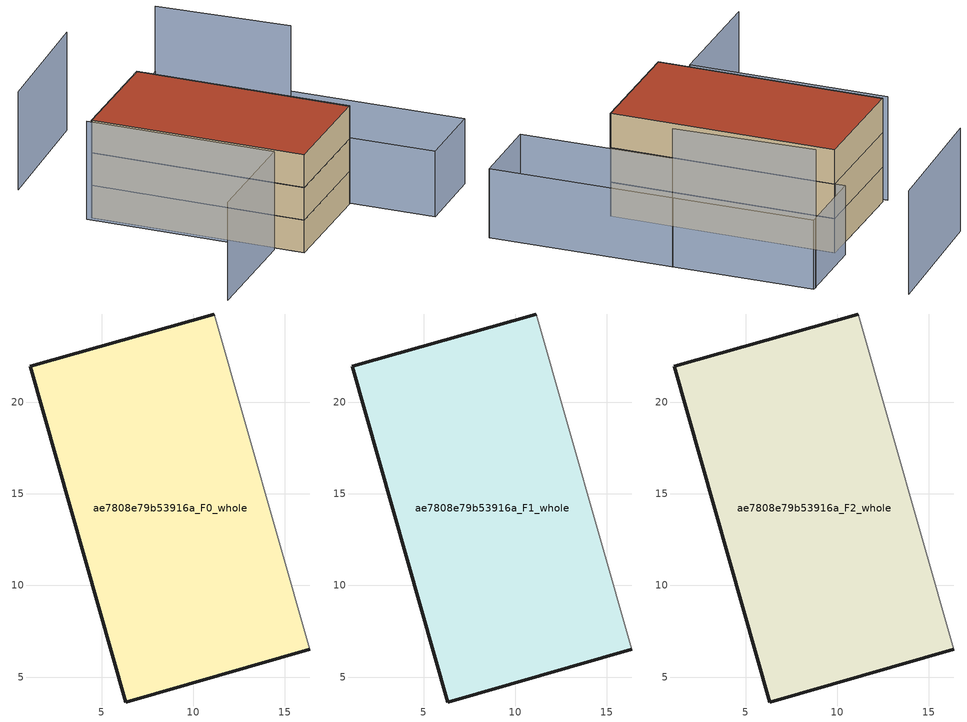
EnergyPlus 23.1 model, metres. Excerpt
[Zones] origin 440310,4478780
ae7808e79b53916a_F0_whole
 floor ground (EU_floor_Construction): 16.38,6.5 11.15,24.83 1.1,21.96 6.33,3.63 z0
 wall outside (EU_wall_Construction): 16.38,6.5 6.33,3.63 1.1,21.96 11.15,24.83 z0:3
 wall adiabatic (EU_wall_Construction): 11.15,24.83 16.38,6.5 z0:3
ae7808e79b53916a_F1_whole
 floor to ae7808e79b53916a_F0_whole (EU_floor_Construction): 16.38,6.5 11.15,24.83 1.1,21.96 6.33,3.63 z3
 wall outside (EU_wall_Construction): 16.38,6.5 6.33,3.63 1.1,21.96 11.15,24.83 z3:6
 wall adiabatic (EU_wall_Construction): 11.15,24.83 16.38,6.5 z3:6
ae7808e79b53916a_F2_whole
 floor to ae7808e79b53916a_F1_whole (EU_floor_Construction): 16.38,6.5 11.15,24.83 1.1,21.96 6.33,3.63 z6
 wall outside (EU_wall_Construction): 16.38,6.5 6.33,3.63 1.1,21.96 11.15,24.83 z6:9
 wall adiabatic (EU_wall_Construction): 11.15,24.83 16.38,6.5 z6:9
 roof outside (EU_roof_Construction): 11.15,24.83 16.38,6.5 6.33,3.63 1.1,21.96 z9
shading: 0.68,22.1 5.32,5.98 / 5.32,5.98 -4.98,3.02 / 13.75,34.17 1.88,30.21 z0:9; 17.53,27.61 25.35,1.28 / 25.35,1.28 18.68,-0.7 / 18.68,-0.7 10.87,25.63 / 10.87,25.63 17.53,27.61 z0:6; 20.93,16.17 17.21,27.53 z0:12
[Building]
EU S2 Campaign: North Axis=0; Terrain=City; Solar Distribution=FullExterior
[Site:Location]
Madrid: Latitude=40.5; Longitude=-3.5; Time Zone=1; Elevation=609
[SizingPeriod:WeatherFileDays]
AnnualSizingPeriod: Begin Month=1; Begin Day of Month=1; End Month=12; End Day of Month=31; Day of Week for Start Day=Monday; Use Weather File Daylight Saving Period=No; Use Weather File Rain and Snow Indicators=No
[MATERIAL]
EU_InternalMass_Material: Roughness=MediumRough; Thickness=0.1; Conductivity=1; Density=1800; Specific Heat=900; Thermal Absorptance=0.9; Solar Absorptance=0.7; Visible Absorptance=0.7
[MATERIAL:NOMASS] Roughness=MediumRough; Thermal Absorptance=0.9; Solar Absorptance=0.7; Visible Absorptance=0.7
Name | Thermal Resistance
EU_wall_NoMass | 0.609216
EU_roof_NoMass | 0.513268
EU_floor_NoMass | 0.568163
[CONSTRUCTION]
EU_wall_Construction: EU_wall_NoMass
EU_roof_Construction: EU_roof_NoMass
EU_floor_Construction: EU_floor_NoMass
EU_InternalMass_Construction: EU_InternalMass_Material
[ZONE] Type=1; Multiplier=1; Ceiling Height=autocalculate; Volume=597.14; Floor Area=autocalculate; Part of Total Floor Area=Yes
ae7808e79b53916a_F0_whole; ae7808e79b53916a_F1_whole; ae7808e79b53916a_F2_whole
[INTERNALMASS] Construction=EU_InternalMass_Construction; Surface Area=199.047
Name | Zone or ZoneList
ae7808e79b53916a_F0_whole_EU_InternalMass | ae7808e79b53916a_F0_whole
ae7808e79b53916a_F1_whole_EU_InternalMass | ae7808e79b53916a_F1_whole
ae7808e79b53916a_F2_whole_EU_InternalMass | ae7808e79b53916a_F2_whole
[OTHEREQUIPMENT] Fuel Type=Electricity; Design Level Calculation Method=Watts/Area; Power per Zone Floor Area=1; Fraction Latent=0; Fraction Radiant=0; Fraction Lost=0; Carbon Dioxide Generation Rate=0; EndUse Subcategory=EU_Step8_InternalGains
Name | Zone or ZoneList or Space or SpaceList | Schedule
EU_Step8_InternalGain_ae7808e79b53916a_F0_whole_f000 | ae7808e79b53916a_F0_whole | EU_Step8_GainSchedule_ae7808e79b53916a_F0_whole_f000
EU_Step8_InternalGain_ae7808e79b53916a_F1_whole_f000 | ae7808e79b53916a_F1_whole | EU_Step8_GainSchedule_ae7808e79b53916a_F1_whole_f000
EU_Step8_InternalGain_ae7808e79b53916a_F2_whole_f000 | ae7808e79b53916a_F2_whole | EU_Step8_GainSchedule_ae7808e79b53916a_F2_whole_f000
[ZONEVENTILATION:DESIGNFLOWRATE] Schedule=EU_AlwaysOn; Design Flow Rate Calculation Method=AirChanges/Hour; Air Changes per Hour=0.752966; Ventilation Type=Natural; Fan Pressure Rise=0; Fan Total Efficiency=1; Constant Term Coefficient=1; Temperature Term Coefficient=0; Velocity Term Coefficient=0; Velocity Squared Term Coefficient=0; Minimum Indoor Temperature=-100; Maximum Indoor Temperature=100; Delta Temperature=-100; Minimum Outdoor Temperature=-100; Maximum Outdoor Temperature=100; Maximum Wind Speed=40
Name | Zone or ZoneList or Space or SpaceList
EU_ConstantAir_ae7808e79b53916a_F0_whole | ae7808e79b53916a_F0_whole
EU_ConstantAir_ae7808e79b53916a_F1_whole | ae7808e79b53916a_F1_whole
EU_ConstantAir_ae7808e79b53916a_F2_whole | ae7808e79b53916a_F2_whole
[HVACTEMPLATE:THERMOSTAT] Constant Heating Setpoint=20; Constant Cooling Setpoint=50
EU_HeatOnly_ae7808e79b53916a_F0_whole; EU_HeatOnly_ae7808e79b53916a_F1_whole; EU_HeatOnly_ae7808e79b53916a_F2_whole
[HVACTEMPLATE:ZONE:IDEALLOADSAIRSYSTEM] System Availability Schedule=EU_AlwaysOn; Maximum Heating Supply Air Temperature=50; Minimum Cooling Supply Air Temperature=13; Maximum Heating Supply Air Humidity Ratio=0.0156; Minimum Cooling Supply Air Humidity Ratio=0.0077; Heating Limit=NoLimit; Cooling Limit=NoLimit; Heating Availability Schedule=EU_AlwaysOn; Cooling Availability Schedule=EU_CoolingOff; Dehumidification Control Type=ConstantSensibleHeatRatio; Cooling Sensible Heat Ratio=0.7; Dehumidification Setpoint=60; Humidification Control Type=None; Humidification Setpoint=30; Outdoor Air Method=None; Outdoor Air Flow Rate per Person=0.00944; Outdoor Air Flow Rate per Zone Floor Area=0; Outdoor Air Flow Rate per Zone=0; Demand Controlled Ventilation Type=None; Outdoor Air Economizer Type=NoEconomizer; Heat Recovery Type=None; Sensible Heat Recovery Effectiveness=0.7; Latent Heat Recovery Effectiveness=0.65
Name | Template Thermostat
ae7808e79b53916a_F0_whole | EU_HeatOnly_ae7808e79b53916a_F0_whole
ae7808e79b53916a_F1_whole | EU_HeatOnly_ae7808e79b53916a_F1_whole
ae7808e79b53916a_F2_whole | EU_HeatOnly_ae7808e79b53916a_F2_whole
[SIZING:ZONE] Zone Cooling Design Supply Air Temperature Input Method=SupplyAirTemperature; Zone Cooling Design Supply Air Temperature=13; Zone Heating Design Supply Air Temperature Input Method=SupplyAirTemperature; Zone Heating Design Supply Air Temperature=50; Zone Cooling Design Supply Air Humidity Ratio=0.008; Zone Heating Design Supply Air Humidity Ratio=0.008; Cooling Design Air Flow Method=DesignDay; Cooling Design Air Flow Rate=0; Cooling Minimum Air Flow per Zone Floor Area=0.000762; Cooling Minimum Air Flow=0; Cooling Minimum Air Flow Fraction=0.2; Heating Design Air Flow Method=DesignDay; Heating Design Air Flow Rate=0; Heating Maximum Air Flow per Zone Floor Area=0.002032; Heating Maximum Air Flow=0.141576; Heating Maximum Air Flow Fraction=0.3; Account for Dedicated Outdoor Air System=No; Dedicated Outdoor Air System Control Strategy=NeutralSupplyAir; Dedicated Outdoor Air Low Setpoint Temperature for Design=autosize; Dedicated Outdoor Air High Setpoint Temperature for Design=autosize; Zone Load Sizing Method=Sensible Load Only No Latent Load; Zone Latent Cooling Design Supply Air Humidity Ratio Input Method=HumidityRatioDifference; Zone Cooling Design Supply Air Humidity Ratio Difference=0.005; Zone Latent Heating Design Supply Air Humidity Ratio Input Method=HumidityRatioDifference; Zone Humidification Design Supply Air Humidity Ratio Difference=0.005
ae7808e79b53916a_F0_whole; ae7808e79b53916a_F1_whole; ae7808e79b53916a_F2_whole
[SCHEDULE:CONSTANT]
Name | Hourly Value
EU_AlwaysOn | 1
EU_CoolingOff | 0
[SCHEDULE:FILE] Column Number=1; Rows to Skip at Top=0; Number of Hours of Data=8760; Column Separator=Comma; Interpolate to Timestep=No; Minutes per Item=60; Adjust Schedule for Daylight Savings=Yes
Name | File
EU_Step8_GainSchedule_ae7808e79b53916a_F0_whole_f000 | ../../schedules/ae7808e79b53916a/ae7808e79b53916a_F0_whole_f000_gain.csv
EU_Step8_GainSchedule_ae7808e79b53916a_F1_whole_f000 | ../../schedules/ae7808e79b53916a/ae7808e79b53916a_F1_whole_f000_gain.csv
EU_Step8_GainSchedule_ae7808e79b53916a_F2_whole_f000 | ../../schedules/ae7808e79b53916a/ae7808e79b53916a_F2_whole_f000_gain.csv
